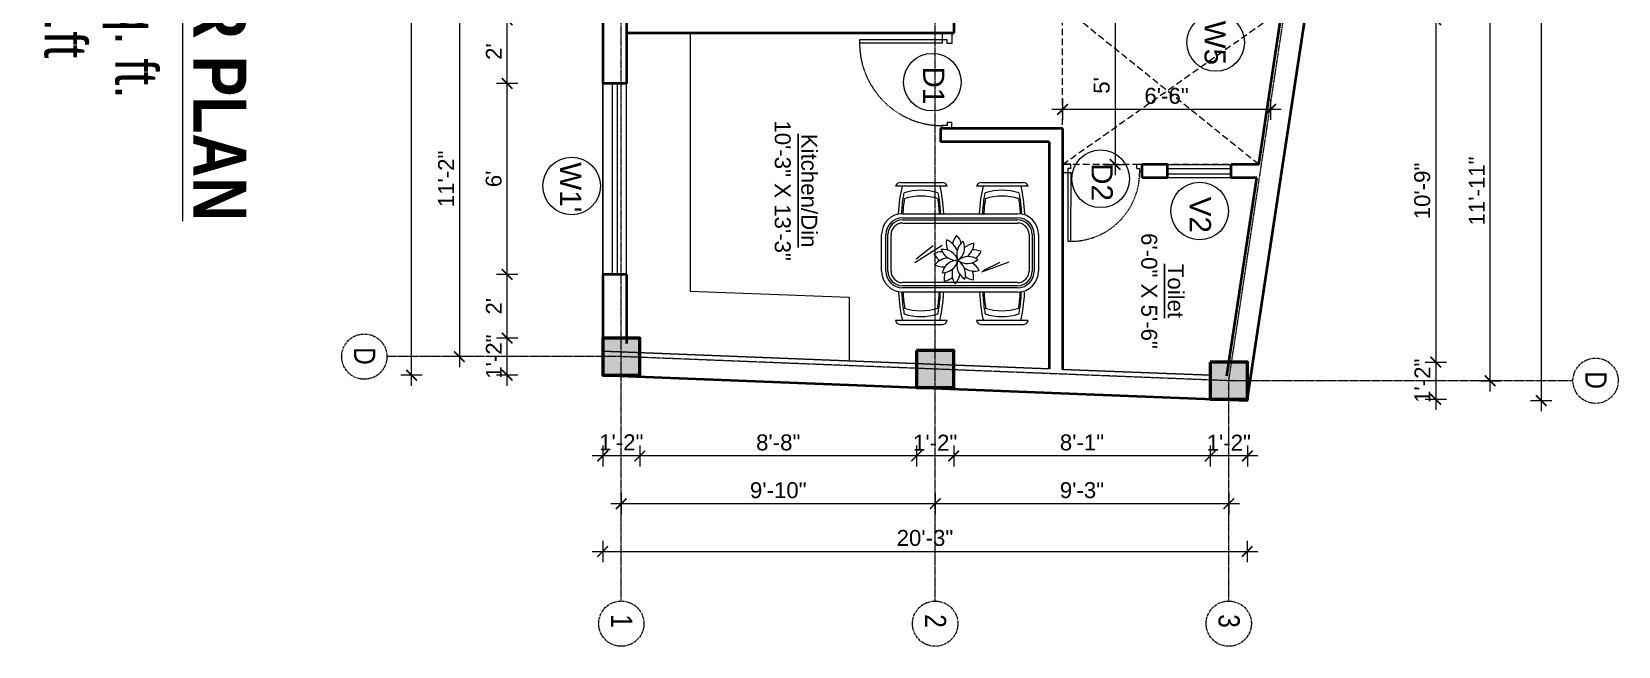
# Model space of a CAD drawing. Header units: inches. Extents: x 136316 to 155547, y -21384 to -17606.
# Drawn here: x 152918 to 153515, y -19973 to -19741 of the extents above; entities that cross this region are included whole.
import ezdxf

# ---------------------------------------------------------------- set-up
doc = ezdxf.new("R2010")
doc.units = ezdxf.units.IN
doc.header["$LTSCALE"] = 0.5
doc.header["$MEASUREMENT"] = 0
doc.header["$PDMODE"] = 66
doc.linetypes.add('CENTER', pattern=[2, 1.25, -0.25, 0.25, -0.25])
doc.linetypes.add('HIDDEN', pattern=[0.375, 0.25, -0.125])
for name, color, linetype, lineweight in [('Annotate-Lite.w', 177, 'Continuous', 9), ('Annotations-Bold.w', 177, 'Continuous', 13), ('C-COLUMN', 1, 'Continuous', 50), ('DIM 1-100', 4, 'Continuous', 13), ('Door-Window.w', 4, 'Continuous', 15), ('F-FURNITURE', 30, 'Continuous', 13), ('HACTH', 253, 'Continuous', 9), ('TEXT', 220, 'Continuous', 9), ('Text-100.w', 254, 'Continuous', 9), ('Toilet', 7, 'Continuous', 25), ('wall', 1, 'Continuous', 40), ('window', 4, 'Continuous', 13)]:
    doc.layers.add(name, color=color, linetype=linetype, lineweight=lineweight)
doc.styles.add('ARAIL', font='ARIALN.TTF')
doc.styles.add('arial', font='arial.ttf')
doc.styles.add('arial.', font='arial.ttf')
doc.styles.add('gaurav', font='arial.ttf')
doc.styles.get("Standard").update_dxf_attribs({"font": 'arial.ttf'})
doc.dimstyles.new('1 by 96', dxfattribs={"dimtxt": 6, "dimasz": 4, "dimexe": 4, "dimexo": 4, "dimgap": 2, "dimtad": 1, "dimdec": 0, "dimzin": 0, "dimdsep": 46, "dimlunit": 4, "dimtxsty": 'Standard', "dimblk": 'ARCHTICK', "dimcen": 0, "dimdle": 4, "dimadec": 0, "dimazin": 0, "dimtfac": 1, "dimtdec": 0, "dimtix": 1, "dimtofl": 0, "dimtmove": 1, "dimatfit": 3, "dimldrblk": 'ARCHTICK', "dimfxl": 4, "dimfxlon": 1, "dimtolj": 1, "dimtzin": 0, "dimlwd": -1, "dimlwe": -1, "dimarcsym": 0})

# ---------------------------------------------------------------- blocks, each defined once
blk = doc.blocks.new('3-0')
at = {"ltscale": 3}
for p, q in [((11063.05, 10097.68), (11065.97, 10099.9)), ((11063.05, 10097.68), (11064.53, 10095.73)), ((11065.99, 10096.84), (11064.53, 10095.73)), ((11065.25, 10097.81), (11066.71, 10098.92)), ((11065.99, 10096.84), (11065.25, 10097.81)), ((11065.97, 10099.9), (11066.71, 10098.92)), ((11085.5, 10074.13), (11110.32, 10092.96)), ((11086.24, 10073.15), (11111.05, 10091.97)), ((11111.05, 10091.97), (11110.32, 10092.96)), ((11084.04, 10073.02), (11082.57, 10071.91)), ((11084.04, 10073.02), (11084.78, 10072.04)), ((11084.78, 10072.04), (11086.24, 10073.15)), ((11086.24, 10073.15), (11085.5, 10074.13)), ((11087.72, 10071.2), (11086.24, 10073.15)), ((11082.57, 10071.91), (11084.79, 10068.98)), ((11084.79, 10068.98), (11087.72, 10071.2))]:
    blk.add_line(p, q, dxfattribs=at)
at = {"layer": 'Door-Window.w', "color": 9, "linetype": 'HIDDEN', "lineweight": 18}
blk.add_arc((11085.5, 10074.13), 31.16, 37.1906, 127.14649, dxfattribs=at)
blk = doc.blocks.new('_ArchTick')
at = {"color": 0, "linetype": 'ByBlock', "const_width": 0.15}
blk.add_lwpolyline([(-0.5, -0.5), (0.5, 0.5)], dxfattribs=at)
blk = doc.blocks.new('*D742')
at = {"layer": 'Defpoints', "color": 0, "transparency": 16777216}
for p in [(153397.08, -19736.89), (153375.47, -19865.95), (153446.43, -19865.95)]:
    blk.add_point(p, dxfattribs=at)
at = {"layer": 'DIM 1-100', "color": 0, "transparency": 16777216}
for p, q in [((153446.43, -19732.89), (153446.43, -19869.95)), ((153442.43, -19736.89), (153450.43, -19736.89)), ((153442.43, -19865.95), (153450.43, -19865.95))]:
    blk.add_line(p, q, dxfattribs=at)
at = {"layer": 'DIM 1-100', "color": 0, "transparency": 16777216, "xscale": 4, "yscale": 4, "zscale": 4}
for p, rotation in [((153446.43, -19736.89), 90), ((153446.43, -19865.95), 270)]:
    blk.add_blockref('_ArchTick', p, dxfattribs=dict(at, rotation=rotation))
at = {"layer": 'DIM 1-100', "color": 0, "transparency": 16777216, "insert": (153441.36, -19801.42), "char_height": 6, "attachment_point": 5, "rotation": 90}
blk.add_mtext('\\A1;10\'-9"', dxfattribs=at)
blk = doc.blocks.new('*D743')
at = {"layer": 'Defpoints', "color": 0, "transparency": 16777216}
for p in [(153375.47, -19865.95), (153375.47, -19879.95), (153446.43, -19879.95)]:
    blk.add_point(p, dxfattribs=at)
at = {"layer": 'DIM 1-100', "color": 0, "transparency": 16777216}
for p, q in [((153446.43, -19861.95), (153446.43, -19883.95)), ((153442.43, -19865.95), (153450.43, -19865.95)), ((153442.43, -19879.95), (153450.43, -19879.95))]:
    blk.add_line(p, q, dxfattribs=at)
at = {"layer": 'DIM 1-100', "color": 0, "transparency": 16777216, "xscale": 4, "yscale": 4, "zscale": 4}
for p, rotation in [((153446.43, -19865.95), 90), ((153446.43, -19879.95), 270)]:
    blk.add_blockref('_ArchTick', p, dxfattribs=dict(at, rotation=rotation))
at = {"layer": 'DIM 1-100', "color": 0, "transparency": 16777216, "insert": (153441.41, -19872.95), "char_height": 6, "attachment_point": 5, "rotation": 90}
blk.add_mtext('\\A1;1\'-2"', dxfattribs=at)
blk = doc.blocks.new('*D744')
at = {"layer": 'Defpoints', "color": 0, "transparency": 16777216}
for p in [(153390.08, -19729.89), (153466.89, -19729.89), (153368.47, -19872.95)]:
    blk.add_point(p, dxfattribs=at)
at = {"layer": 'DIM 1-100', "color": 0, "transparency": 16777216}
for p, q in [((153466.89, -19876.95), (153466.89, -19725.89)), ((153462.89, -19729.89), (153470.89, -19729.89)), ((153462.89, -19872.95), (153470.89, -19872.95))]:
    blk.add_line(p, q, dxfattribs=at)
at = {"layer": 'DIM 1-100', "color": 0, "transparency": 16777216, "xscale": 4, "yscale": 4, "zscale": 4}
for p, rotation in [((153466.89, -19729.89), 90), ((153466.89, -19872.95), 270)]:
    blk.add_blockref('_ArchTick', p, dxfattribs=dict(at, rotation=rotation))
at = {"layer": 'DIM 1-100', "color": 0, "transparency": 16777216, "insert": (153461.88, -19801.42), "char_height": 6, "attachment_point": 5, "rotation": 90}
blk.add_mtext('\\A1;11\'-11"', dxfattribs=at)
blk = doc.blocks.new('*D747')
at = {"layer": 'Defpoints', "color": 0, "transparency": 16777216}
for p in [(153433.94, -19478.74), (153375.4, -19880.42), (153486.14, -19880.42)]:
    blk.add_point(p, dxfattribs=at)
at = {"layer": 'DIM 1-100', "color": 0, "transparency": 16777216}
for p, q in [((153486.14, -19474.74), (153486.14, -19884.42)), ((153482.14, -19478.74), (153490.14, -19478.74)), ((153482.14, -19880.42), (153490.14, -19880.42))]:
    blk.add_line(p, q, dxfattribs=at)
at = {"layer": 'DIM 1-100', "color": 0, "transparency": 16777216, "xscale": 4, "yscale": 4, "zscale": 4}
for p, rotation in [((153486.14, -19478.74), 90), ((153486.14, -19880.42), 270)]:
    blk.add_blockref('_ArchTick', p, dxfattribs=dict(at, rotation=rotation))
at = {"layer": 'DIM 1-100', "color": 0, "transparency": 16777216, "insert": (153481.08, -19679.58), "char_height": 6, "attachment_point": 5, "rotation": 90}
blk.add_mtext('\\A1;33\'-6"', dxfattribs=at)
blk = doc.blocks.new('*D748')
at = {"layer": 'Defpoints', "color": 0, "transparency": 16777216}
for p in [(153361.47, -19879.95), (153375.47, -19879.95), (153361.47, -19901.29)]:
    blk.add_point(p, dxfattribs=at)
at = {"layer": 'DIM 1-100', "color": 0, "transparency": 16777216}
for p, q in [((153361.47, -19897.29), (153361.47, -19905.29)), ((153375.47, -19897.29), (153375.47, -19905.29)), ((153379.47, -19901.29), (153357.47, -19901.29))]:
    blk.add_line(p, q, dxfattribs=at)
at = {"layer": 'DIM 1-100', "color": 0, "transparency": 16777216, "xscale": 4, "yscale": 4, "zscale": 4, "rotation": 180}
blk.add_blockref('_ArchTick', (153361.47, -19901.29), dxfattribs=at)
at = {"layer": 'DIM 1-100', "color": 0, "transparency": 16777216, "xscale": 4, "yscale": 4, "zscale": 4}
blk.add_blockref('_ArchTick', (153375.47, -19901.29), dxfattribs=at)
at = {"layer": 'DIM 1-100', "color": 0, "transparency": 16777216, "insert": (153368.47, -19896.28), "char_height": 6, "attachment_point": 5}
blk.add_mtext('\\A1;1\'-2"', dxfattribs=at)
blk = doc.blocks.new('*D749')
at = {"layer": 'Defpoints', "color": 0, "transparency": 16777216}
for p in [(153264.87, -19875.51), (153361.47, -19879.95), (153264.87, -19901.29)]:
    blk.add_point(p, dxfattribs=at)
at = {"layer": 'DIM 1-100', "color": 0, "transparency": 16777216}
for p, q in [((153264.87, -19897.29), (153264.87, -19905.29)), ((153361.47, -19897.29), (153361.47, -19905.29)), ((153365.47, -19901.29), (153260.87, -19901.29))]:
    blk.add_line(p, q, dxfattribs=at)
at = {"layer": 'DIM 1-100', "color": 0, "transparency": 16777216, "xscale": 4, "yscale": 4, "zscale": 4, "rotation": 180}
blk.add_blockref('_ArchTick', (153264.87, -19901.29), dxfattribs=at)
at = {"layer": 'DIM 1-100', "color": 0, "transparency": 16777216, "xscale": 4, "yscale": 4, "zscale": 4}
blk.add_blockref('_ArchTick', (153361.47, -19901.29), dxfattribs=at)
at = {"layer": 'DIM 1-100', "color": 0, "transparency": 16777216, "insert": (153313.17, -19896.23), "char_height": 6, "attachment_point": 5}
blk.add_mtext('\\A1;8\'-1"', dxfattribs=at)
blk = doc.blocks.new('*D750')
at = {"layer": 'Defpoints', "color": 0, "transparency": 16777216}
for p in [(153250.87, -19875.51), (153264.87, -19875.51), (153250.87, -19901.29)]:
    blk.add_point(p, dxfattribs=at)
at = {"layer": 'DIM 1-100', "color": 0, "transparency": 16777216}
for p, q in [((153250.87, -19897.29), (153250.87, -19905.29)), ((153264.87, -19897.29), (153264.87, -19905.29)), ((153268.87, -19901.29), (153246.87, -19901.29))]:
    blk.add_line(p, q, dxfattribs=at)
at = {"layer": 'DIM 1-100', "color": 0, "transparency": 16777216, "xscale": 4, "yscale": 4, "zscale": 4, "rotation": 180}
blk.add_blockref('_ArchTick', (153250.87, -19901.29), dxfattribs=at)
at = {"layer": 'DIM 1-100', "color": 0, "transparency": 16777216, "xscale": 4, "yscale": 4, "zscale": 4}
blk.add_blockref('_ArchTick', (153264.87, -19901.29), dxfattribs=at)
at = {"layer": 'DIM 1-100', "color": 0, "transparency": 16777216, "insert": (153257.87, -19896.28), "char_height": 6, "attachment_point": 5}
blk.add_mtext('\\A1;1\'-2"', dxfattribs=at)
blk = doc.blocks.new('*D751')
at = {"layer": 'Defpoints', "color": 0, "transparency": 16777216}
for p in [(153146.64, -19870.85), (153250.87, -19875.51), (153146.64, -19901.29)]:
    blk.add_point(p, dxfattribs=at)
at = {"layer": 'DIM 1-100', "color": 0, "transparency": 16777216}
for p, q in [((153146.64, -19897.29), (153146.64, -19905.29)), ((153250.87, -19897.29), (153250.87, -19905.29)), ((153254.87, -19901.29), (153142.64, -19901.29))]:
    blk.add_line(p, q, dxfattribs=at)
at = {"layer": 'DIM 1-100', "color": 0, "transparency": 16777216, "xscale": 4, "yscale": 4, "zscale": 4, "rotation": 180}
blk.add_blockref('_ArchTick', (153146.64, -19901.29), dxfattribs=at)
at = {"layer": 'DIM 1-100', "color": 0, "transparency": 16777216, "xscale": 4, "yscale": 4, "zscale": 4}
blk.add_blockref('_ArchTick', (153250.87, -19901.29), dxfattribs=at)
at = {"layer": 'DIM 1-100', "color": 0, "transparency": 16777216, "insert": (153198.76, -19896.23), "char_height": 6, "attachment_point": 5}
blk.add_mtext('\\A1;8\'-8"', dxfattribs=at)
blk = doc.blocks.new('*D752')
at = {"layer": 'Defpoints', "color": 0, "transparency": 16777216}
for p in [(153132.64, -19870.85), (153146.64, -19870.85), (153132.64, -19901.29)]:
    blk.add_point(p, dxfattribs=at)
at = {"layer": 'DIM 1-100', "color": 0, "transparency": 16777216}
for p, q in [((153132.64, -19897.29), (153132.64, -19905.29)), ((153146.64, -19897.29), (153146.64, -19905.29)), ((153150.64, -19901.29), (153128.64, -19901.29))]:
    blk.add_line(p, q, dxfattribs=at)
at = {"layer": 'DIM 1-100', "color": 0, "transparency": 16777216, "xscale": 4, "yscale": 4, "zscale": 4, "rotation": 180}
blk.add_blockref('_ArchTick', (153132.64, -19901.29), dxfattribs=at)
at = {"layer": 'DIM 1-100', "color": 0, "transparency": 16777216, "xscale": 4, "yscale": 4, "zscale": 4}
blk.add_blockref('_ArchTick', (153146.64, -19901.29), dxfattribs=at)
at = {"layer": 'DIM 1-100', "color": 0, "transparency": 16777216, "insert": (153139.64, -19896.15), "char_height": 6, "attachment_point": 5}
blk.add_mtext('\\A1;1\'-2"', dxfattribs=at)
blk = doc.blocks.new('*D753')
at = {"layer": 'Defpoints', "color": 0, "transparency": 16777216}
for p in [(153096.64, -19856.85), (153132.64, -19856.85), (153132.64, -19870.85)]:
    blk.add_point(p, dxfattribs=at)
at = {"layer": 'DIM 1-100', "color": 0, "transparency": 16777216}
for p, q in [((153096.64, -19874.85), (153096.64, -19852.85)), ((153100.64, -19856.85), (153092.64, -19856.85)), ((153100.64, -19870.85), (153092.64, -19870.85))]:
    blk.add_line(p, q, dxfattribs=at)
at = {"layer": 'DIM 1-100', "color": 0, "transparency": 16777216, "xscale": 4, "yscale": 4, "zscale": 4}
for p, rotation in [((153096.64, -19856.85), 90), ((153096.64, -19870.85), 270)]:
    blk.add_blockref('_ArchTick', p, dxfattribs=dict(at, rotation=rotation))
at = {"layer": 'DIM 1-100', "color": 0, "transparency": 16777216, "insert": (153091.63, -19863.85), "char_height": 6, "attachment_point": 5, "rotation": 90}
blk.add_mtext('\\A1;1\'-2"', dxfattribs=at)
blk = doc.blocks.new('*D754')
at = {"layer": 'Defpoints', "color": 0, "transparency": 16777216}
for p in [(153096.64, -19832.87), (153132.64, -19832.87), (153132.64, -19856.85)]:
    blk.add_point(p, dxfattribs=at)
at = {"layer": 'DIM 1-100', "color": 0, "transparency": 16777216}
for p, q in [((153096.64, -19860.85), (153096.64, -19828.87)), ((153100.64, -19832.87), (153092.64, -19832.87)), ((153100.64, -19856.85), (153092.64, -19856.85))]:
    blk.add_line(p, q, dxfattribs=at)
at = {"layer": 'DIM 1-100', "color": 0, "transparency": 16777216, "xscale": 4, "yscale": 4, "zscale": 4}
for p, rotation in [((153096.64, -19832.87), 90), ((153096.64, -19856.85), 270)]:
    blk.add_blockref('_ArchTick', p, dxfattribs=dict(at, rotation=rotation))
at = {"layer": 'DIM 1-100', "color": 0, "transparency": 16777216, "insert": (153091.63, -19844.86), "char_height": 6, "attachment_point": 5, "rotation": 90}
blk.add_mtext("\\A1;2'", dxfattribs=at)
blk = doc.blocks.new('*D755')
at = {"layer": 'Defpoints', "color": 0, "transparency": 16777216}
for p in [(153096.64, -19760.87), (153132.64, -19760.87), (153132.64, -19832.87)]:
    blk.add_point(p, dxfattribs=at)
at = {"layer": 'DIM 1-100', "color": 0, "transparency": 16777216}
for p, q in [((153096.64, -19836.87), (153096.64, -19756.87)), ((153100.64, -19760.87), (153092.64, -19760.87)), ((153100.64, -19832.87), (153092.64, -19832.87))]:
    blk.add_line(p, q, dxfattribs=at)
at = {"layer": 'DIM 1-100', "color": 0, "transparency": 16777216, "xscale": 4, "yscale": 4, "zscale": 4}
for p, rotation in [((153096.64, -19760.87), 90), ((153096.64, -19832.87), 270)]:
    blk.add_blockref('_ArchTick', p, dxfattribs=dict(at, rotation=rotation))
at = {"layer": 'DIM 1-100', "color": 0, "transparency": 16777216, "insert": (153091.58, -19796.87), "char_height": 6, "attachment_point": 5, "rotation": 90}
blk.add_mtext("\\A1;6'", dxfattribs=at)
blk = doc.blocks.new('*D712')
at = {"layer": 'Defpoints', "color": 0, "transparency": 16777216}
for p in [(153096.64, -19736.89), (153132.64, -19736.89), (153132.64, -19760.87)]:
    blk.add_point(p, dxfattribs=at)
at = {"layer": 'DIM 1-100', "color": 0, "transparency": 16777216}
for p, q in [((153096.64, -19764.87), (153096.64, -19732.89)), ((153100.64, -19736.89), (153092.64, -19736.89)), ((153100.64, -19760.87), (153092.64, -19760.87))]:
    blk.add_line(p, q, dxfattribs=at)
at = {"layer": 'DIM 1-100', "color": 0, "transparency": 16777216, "xscale": 4, "yscale": 4, "zscale": 4}
for p, rotation in [((153096.64, -19736.89), 90), ((153096.64, -19760.87), 270)]:
    blk.add_blockref('_ArchTick', p, dxfattribs=dict(at, rotation=rotation))
at = {"layer": 'DIM 1-100', "color": 0, "transparency": 16777216, "insert": (153091.63, -19748.88), "char_height": 6, "attachment_point": 5, "rotation": 90}
blk.add_mtext("\\A1;2'", dxfattribs=at)
blk = doc.blocks.new('*D639')
at = {"layer": 'Defpoints', "color": 0, "transparency": 16777216}
for p in [(153132.64, -19729.89), (153078.64, -19863.85), (153132.64, -19863.85)]:
    blk.add_point(p, dxfattribs=at)
at = {"layer": 'DIM 1-100', "color": 0, "transparency": 16777216}
for p, q in [((153078.64, -19725.89), (153078.64, -19867.85)), ((153082.64, -19729.89), (153074.64, -19729.89)), ((153082.64, -19863.85), (153074.64, -19863.85))]:
    blk.add_line(p, q, dxfattribs=at)
at = {"layer": 'DIM 1-100', "color": 0, "transparency": 16777216, "xscale": 4, "yscale": 4, "zscale": 4}
for p, rotation in [((153078.64, -19729.89), 90), ((153078.64, -19863.85), 270)]:
    blk.add_blockref('_ArchTick', p, dxfattribs=dict(at, rotation=rotation))
at = {"layer": 'DIM 1-100', "color": 0, "transparency": 16777216, "insert": (153073.63, -19796.87), "char_height": 6, "attachment_point": 5, "rotation": 90}
blk.add_mtext('\\A1;11\'-2"', dxfattribs=at)
blk = doc.blocks.new('*D640')
at = {"layer": 'Defpoints', "color": 0, "transparency": 16777216}
for p in [(153060.64, -19478.74), (153132.64, -19478.74), (153132.64, -19870.85)]:
    blk.add_point(p, dxfattribs=at)
at = {"layer": 'DIM 1-100', "color": 0, "transparency": 16777216}
for p, q in [((153060.64, -19874.85), (153060.64, -19474.74)), ((153064.64, -19478.74), (153056.64, -19478.74)), ((153064.64, -19870.85), (153056.64, -19870.85))]:
    blk.add_line(p, q, dxfattribs=at)
at = {"layer": 'DIM 1-100', "color": 0, "transparency": 16777216, "xscale": 4, "yscale": 4, "zscale": 4}
for p, rotation in [((153060.64, -19478.74), 90), ((153060.64, -19870.85), 270)]:
    blk.add_blockref('_ArchTick', p, dxfattribs=dict(at, rotation=rotation))
at = {"layer": 'DIM 1-100', "color": 0, "transparency": 16777216, "insert": (153055.57, -19674.79), "char_height": 6, "attachment_point": 5, "rotation": 90}
blk.add_mtext('\\A1;32\'-8"', dxfattribs=at)
blk = doc.blocks.new('*D722')
at = {"layer": 'Defpoints', "color": 0, "transparency": 16777216}
for p in [(153257.87, -19875.79), (153368.47, -19879.95), (153257.87, -19919.29)]:
    blk.add_point(p, dxfattribs=at)
at = {"layer": 'DIM 1-100', "color": 0, "transparency": 16777216}
for p, q in [((153257.87, -19915.29), (153257.87, -19923.29)), ((153368.47, -19915.29), (153368.47, -19923.29)), ((153372.47, -19919.29), (153253.87, -19919.29))]:
    blk.add_line(p, q, dxfattribs=at)
at = {"layer": 'DIM 1-100', "color": 0, "transparency": 16777216, "xscale": 4, "yscale": 4, "zscale": 4, "rotation": 180}
blk.add_blockref('_ArchTick', (153257.87, -19919.29), dxfattribs=at)
at = {"layer": 'DIM 1-100', "color": 0, "transparency": 16777216, "xscale": 4, "yscale": 4, "zscale": 4}
blk.add_blockref('_ArchTick', (153368.47, -19919.29), dxfattribs=at)
at = {"layer": 'DIM 1-100', "color": 0, "transparency": 16777216, "insert": (153313.17, -19914.22), "char_height": 6, "attachment_point": 5}
blk.add_mtext('\\A1;9\'-3"', dxfattribs=at)
blk = doc.blocks.new('*D641')
at = {"layer": 'Defpoints', "color": 0, "transparency": 16777216}
for p in [(153139.64, -19871.12), (153257.87, -19875.79), (153139.64, -19919.29)]:
    blk.add_point(p, dxfattribs=at)
at = {"layer": 'DIM 1-100', "color": 0, "transparency": 16777216}
for p, q in [((153139.64, -19915.29), (153139.64, -19923.29)), ((153257.87, -19915.29), (153257.87, -19923.29)), ((153261.87, -19919.29), (153135.64, -19919.29))]:
    blk.add_line(p, q, dxfattribs=at)
at = {"layer": 'DIM 1-100', "color": 0, "transparency": 16777216, "xscale": 4, "yscale": 4, "zscale": 4, "rotation": 180}
blk.add_blockref('_ArchTick', (153139.64, -19919.29), dxfattribs=at)
at = {"layer": 'DIM 1-100', "color": 0, "transparency": 16777216, "xscale": 4, "yscale": 4, "zscale": 4}
blk.add_blockref('_ArchTick', (153257.87, -19919.29), dxfattribs=at)
at = {"layer": 'DIM 1-100', "color": 0, "transparency": 16777216, "insert": (153198.76, -19914.23), "char_height": 6, "attachment_point": 5}
blk.add_mtext('\\A1;9\'-10"', dxfattribs=at)
blk = doc.blocks.new('*D723')
at = {"layer": 'Defpoints', "color": 0, "transparency": 16777216}
for p in [(153132.64, -19870.85), (153375.4, -19880.42), (153375.4, -19937.29)]:
    blk.add_point(p, dxfattribs=at)
at = {"layer": 'DIM 1-100', "color": 0, "transparency": 16777216}
for p, q in [((153132.64, -19933.29), (153132.64, -19941.29)), ((153375.4, -19933.29), (153375.4, -19941.29)), ((153128.64, -19937.29), (153379.4, -19937.29))]:
    blk.add_line(p, q, dxfattribs=at)
at = {"layer": 'DIM 1-100', "color": 0, "transparency": 16777216, "xscale": 4, "yscale": 4, "zscale": 4, "rotation": 180}
blk.add_blockref('_ArchTick', (153132.64, -19937.29), dxfattribs=at)
at = {"layer": 'DIM 1-100', "color": 0, "transparency": 16777216, "xscale": 4, "yscale": 4, "zscale": 4}
blk.add_blockref('_ArchTick', (153375.4, -19937.29), dxfattribs=at)
at = {"layer": 'DIM 1-100', "color": 0, "transparency": 16777216, "insert": (153254.02, -19932.22), "char_height": 6, "attachment_point": 5}
blk.add_mtext('\\A1;20\'-3"', dxfattribs=at)
blk = doc.blocks.new('*D644')
at = {"layer": 'Defpoints', "color": 0, "transparency": 16777216}
for p in [(153305.87, -19731.89), (153305.87, -19791.43), (153325.65, -19791.43)]:
    blk.add_point(p, dxfattribs=at)
at = {"layer": 'DIM 1-100', "color": 0, "transparency": 16777216}
for p, q in [((153325.65, -19727.89), (153325.65, -19795.43)), ((153321.65, -19731.89), (153329.65, -19731.89)), ((153321.65, -19791.43), (153329.65, -19791.43))]:
    blk.add_line(p, q, dxfattribs=at)
at = {"layer": 'DIM 1-100', "color": 0, "transparency": 16777216, "xscale": 4, "yscale": 4, "zscale": 4}
for p, rotation in [((153325.65, -19731.89), 90), ((153325.65, -19791.43), 270)]:
    blk.add_blockref('_ArchTick', p, dxfattribs=dict(at, rotation=rotation))
at = {"layer": 'DIM 1-100', "color": 0, "transparency": 16777216, "insert": (153320.6, -19761.66), "char_height": 6, "attachment_point": 5, "rotation": 90}
blk.add_mtext("\\A1;5'", dxfattribs=at)
blk = doc.blocks.new('*D645')
at = {"layer": 'Defpoints', "color": 0, "transparency": 16777216}
for p in [(153305.87, -19761.66), (153384.21, -19761.85), (153305.87, -19770.66)]:
    blk.add_point(p, dxfattribs=at)
at = {"layer": 'DIM 1-100', "color": 0, "transparency": 16777216}
for p, q in [((153305.87, -19766.66), (153305.87, -19774.66)), ((153384.21, -19766.66), (153384.21, -19774.66)), ((153388.21, -19770.66), (153301.87, -19770.66))]:
    blk.add_line(p, q, dxfattribs=at)
at = {"layer": 'DIM 1-100', "color": 0, "transparency": 16777216, "xscale": 4, "yscale": 4, "zscale": 4, "rotation": 180}
blk.add_blockref('_ArchTick', (153305.87, -19770.66), dxfattribs=at)
at = {"layer": 'DIM 1-100', "color": 0, "transparency": 16777216, "xscale": 4, "yscale": 4, "zscale": 4}
blk.add_blockref('_ArchTick', (153384.21, -19770.66), dxfattribs=at)
at = {"layer": 'DIM 1-100', "color": 0, "transparency": 16777216, "insert": (153345.04, -19765.6), "char_height": 6, "attachment_point": 5}
blk.add_mtext('\\A1;6\'-6"', dxfattribs=at)

msp = doc.modelspace()

# ---------------------------------------------------------------- hatches: boundary and pattern name
at = {"layer": 'C-COLUMN'}
h = msp.add_hatch(color=256, dxfattribs=at)
h.dxf.hatch_style = 1
h.paths.add_polyline_path([(153146.64, -19870.85), (153146.64, -19856.85), (153132.64, -19856.85), (153132.64, -19870.85)])
h = msp.add_hatch(color=256, dxfattribs=at)
h.dxf.hatch_style = 1
h.paths.add_polyline_path([(153264.87, -19875.51), (153264.87, -19861.51), (153250.87, -19861.51), (153250.87, -19875.51)])
h = msp.add_hatch(color=256, dxfattribs=at)
h.dxf.hatch_style = 1
h.paths.add_polyline_path([(153375.47, -19879.95), (153375.47, -19865.95), (153361.47, -19865.95), (153361.47, -19879.95)])

# ---------------------------------------------------------------- linework, layer by layer
at = {"layer": 'Annotate-Lite.w', "ltscale": 0.005}
for centre in [(153363.56, -19745.44), (153256.79, -19760.41), (153320.2, -19796.83), (153120.91, -19799.52), (153357.49, -19808.97)]:
    msp.add_circle(centre, 10.86, dxfattribs=at)
at = {"layer": 'Annotations-Bold.w', "linetype": 'CENTER', "ltscale": 0.3}
for p, q in [((153139.64, -19955.96), (153139.64, -19395.74)), ((153257.87, -19955.96), (153257.87, -19395.74))]:
    msp.add_line(p, q, dxfattribs=at)
for points in [[(153368.47, -19955.96), (153368.47, -19872.95), (153390.08, -19729.89), (153407.82, -19612.39), (153426.94, -19485.74), (153426.94, -19395.74)], [(153498.12, -19872.95), (153368.47, -19872.95), (153139.64, -19863.85), (153051.37, -19863.85)]]:
    msp.add_lwpolyline(points, dxfattribs=at)
at = {"layer": 'Annotations-Bold.w', "linetype": 'CENTER', "ltscale": 1.5}
for centre in [(153042.84, -19863.85), (153506.65, -19872.95), (153139.64, -19964.5), (153257.87, -19964.5), (153368.47, -19964.5)]:
    msp.add_circle(centre, 8.53, dxfattribs=at)
at = {"layer": 'C-COLUMN'}
for points in [[(153132.64, -19856.85), (153132.64, -19870.85), (153146.64, -19870.85), (153146.64, -19856.85)], [(153250.87, -19861.51), (153250.87, -19875.51), (153264.87, -19875.51), (153264.87, -19861.51)], [(153361.47, -19865.95), (153361.47, -19879.95), (153375.47, -19879.95), (153375.47, -19865.95)]]:
    msp.add_lwpolyline(points, close=True, dxfattribs=at)
at = {"layer": 'Defpoints'}
msp.add_lwpolyline([(153375.4, -19880.42), (153132.64, -19870.85), (153132.64, -19478.74), (153436.04, -19478.85), (153375.4, -19880.42)], dxfattribs=at)
at = {"layer": 'F-FURNITURE'}
for p, q in [((153244.77, -19798.2), (153260.52, -19798.2)), ((153275.28, -19798.2), (153291.03, -19798.2)), ((153262.41, -19799.62), (153242.88, -19799.62)), ((153292.92, -19799.62), (153273.39, -19799.62)), ((153245.58, -19809.98), (153288.91, -19809.98)), ((153245.58, -19811.56), (153288.91, -19811.56)), ((153245.58, -19812.34), (153288.91, -19812.34)), ((153245.58, -19813.52), (153288.91, -19813.52)), ((153269.21, -19816.35), (153269.15, -19816.35)), ((153237.7, -19831.63), (153237.7, -19817.85)), ((153239.28, -19831.63), (153239.28, -19817.85)), ((153240.07, -19831.63), (153240.07, -19817.85)), ((153241.25, -19831.63), (153241.25, -19817.85)), ((153250.2, -19828.38), (153260.47, -19821.79)), ((153250.68, -19826.97), (153257.09, -19821.91)), ((153293.24, -19817.85), (153293.24, -19831.63)), ((153294.42, -19817.85), (153294.42, -19831.63)), ((153295.21, -19817.85), (153295.21, -19831.63)), ((153296.78, -19817.85), (153296.78, -19831.63)), ((153275.48, -19831.91), (153285.75, -19828.18)), ((153275.96, -19831.4), (153282.37, -19828.3)), ((153269.21, -19833.5), (153269.15, -19833.5)), ((153288.91, -19835.97), (153245.58, -19835.97)), ((153288.91, -19837.15), (153245.58, -19837.15)), ((153288.91, -19837.93), (153245.58, -19837.93)), ((153288.91, -19839.51), (153245.58, -19839.51)), ((153262.41, -19850.3), (153242.88, -19850.3)), ((153244.77, -19851.72), (153260.52, -19851.72)), ((153292.92, -19850.3), (153273.39, -19850.3)), ((153275.28, -19851.72), (153291.03, -19851.72))]:
    msp.add_line(p, q, dxfattribs=at)
msp.add_lwpolyline([(153165.64, -19741.89), (153165.64, -19839.12), (153225.53, -19841.49), (153225.53, -19865.5)], dxfattribs=at)
for centre, radius, start, end in [((153244.77, -19800.17), 1.97, 90, 163.80859), ((153260.52, -19800.17), 1.97, 16.19141, 90), ((153275.28, -19800.17), 1.97, 90, 163.80859), ((153291.03, -19800.17), 1.97, 16.19141, 90), ((153252.55, -19822.55), 21.38, 72.70335, 107.29665), ((153252.55, -19824.75), 21.38, 72.70335, 107.29665), ((153283.06, -19822.55), 21.38, 72.70335, 107.29665), ((153283.06, -19824.75), 21.38, 72.70335, 107.29665), ((153245.58, -19817.85), 7.87, 90, 180), ((153245.58, -19817.85), 6.3, 90, 180), ((153288.91, -19817.85), 7.87, 0, 90), ((153288.91, -19817.85), 6.3, 0, 90), ((153245.58, -19817.85), 5.51, 90, 180), ((153245.58, -19817.85), 4.33, 90, 180), ((153288.91, -19817.85), 5.51, 0, 90), ((153288.91, -19817.85), 4.33, 0, 90), ((153245.58, -19831.63), 7.87, 180, 270), ((153245.58, -19831.63), 6.3, 180, 270), ((153245.58, -19831.63), 5.51, 180, 270), ((153245.58, -19831.63), 4.33, 180, 270), ((153288.91, -19831.63), 7.87, 270, 0), ((153288.91, -19831.63), 6.3, 270, 0), ((153288.91, -19831.63), 5.51, 270, 0), ((153288.91, -19831.63), 4.33, 270, 0), ((153252.55, -19825.17), 21.38, 252.70335, 287.29665), ((153283.06, -19825.17), 21.38, 252.70335, 287.29665), ((153244.77, -19849.75), 1.97, 196.19141, 270), ((153252.55, -19827.37), 21.38, 252.70335, 287.29665), ((153260.52, -19849.75), 1.97, 270, 343.80859), ((153275.28, -19849.75), 1.97, 196.19141, 270), ((153283.06, -19827.37), 21.38, 252.70335, 287.29665), ((153291.03, -19849.75), 1.97, 270, 343.80859)]:
    msp.add_arc(centre, radius, start, end, dxfattribs=at)
at = {"layer": 'F-FURNITURE', "linetype": 'ByBlock'}
for centre, radius, start, end in [((153260.87, -19829.2), 5.78, 16.04468, 97.24727), ((153266.05, -19821.34), 6.27, 199.77608, 273.51587), ((153269.45, -19820.86), 7.38, 172.1301, 202.49315), ((153259.77, -19826.23), 6.81, 20.1324, 69.60129), ((153273.09, -19823.98), 9.18, 141.21051, 162.35141), ((153262.13, -19822.49), 5.72, 14.50863, 48.24757), ((153272.27, -19825.3), 6.27, 127.77608, 201.51587), ((153263.19, -19822.8), 5.78, 304.04468, 25.24727), ((153273.77, -19828.39), 7.38, 100.1301, 130.49315), ((153265.67, -19820.83), 6.81, 308.1324, 357.60129), ((153260.25, -19830.11), 5.72, 86.50863, 120.24757), ((153265.04, -19820.15), 9.18, 213.21051, 234.35141), ((153263.07, -19833.52), 6.81, 92.1324, 141.6013), ((153260.96, -19822.65), 7.38, 244.1301, 274.49315), ((153266.24, -19833.38), 5.78, 88.04468, 169.24727), ((153260.36, -19826.03), 6.27, 271.77608, 345.51587), ((153271.87, -19829.57), 5.78, 160.04468, 241.24727), ((153270.42, -19832.44), 6.27, 55.77608, 129.51587), ((153269.99, -19823.04), 5.78, 232.04468, 313.24727), ((153263.06, -19832.89), 6.27, 343.77608, 57.51587), ((153267.95, -19834.82), 7.38, 28.1301, 58.49315), ((153271.93, -19832.81), 9.18, 69.21051, 90.35141), ((153269.96, -19821.93), 5.72, 302.50863, 336.24757), ((153266.91, -19834.26), 5.72, 158.50863, 192.24757), ((153258.92, -19826.62), 9.18, 285.21051, 306.35141), ((153271.02, -19832.62), 6.81, 164.1324, 213.6013), ((153260.03, -19831.27), 7.38, 316.1301, 346.49315), ((153272.63, -19824.79), 6.81, 236.1324, 285.60129), ((153272.92, -19829.2), 5.72, 230.50863, 264.24757), ((153263.18, -19834.44), 9.18, 357.21052, 18.35141)]:
    msp.add_arc(centre, radius, start, end, dxfattribs=at)
at = {"layer": 'F-FURNITURE', "extrusion": (0, 0, -1)}
for centre, start_param, end_param in [((153252.55, -19813.93), 1.730141, 2.183659), ((153252.55, -19813.93), 4.099527, 4.553045), ((153283.06, -19813.93), 1.730141, 2.183659), ((153283.06, -19813.93), 4.099527, 4.553045)]:
    msp.add_ellipse(centre, major_axis=(0, -24.87), ratio=0.345133, start_param=start_param, end_param=end_param, dxfattribs=at)
at = {"layer": 'F-FURNITURE'}
for centre, start_param, end_param in [((153252.55, -19835.99), 7.99879, 8.466844), ((153252.55, -19835.99), 4.099527, 4.56758), ((153283.06, -19835.99), 7.99879, 8.466844), ((153283.06, -19835.99), 4.099527, 4.56758)]:
    msp.add_ellipse(centre, major_axis=(0, 24.87), ratio=0.345133, start_param=start_param, end_param=end_param, dxfattribs=at)
for points, knots in [([(153245.25, -19809.98), (153245.3, -19809.12), (153245.37, -19808.27), (153245.55, -19806.31), (153245.69, -19805.2), (153245.95, -19803.45), (153246.07, -19802.79), (153246.19, -19802.14)], [8.0160361, 8.0160361, 8.0160361, 8.0160361, 8.1227425, 8.1227425, 8.2664644, 8.2664644, 8.3579144, 8.3579144, 8.3579144, 8.3579144]), ([(153245.8, -19809.98), (153245.85, -19809.12), (153245.92, -19808.27), (153246.1, -19806.36), (153246.23, -19805.3), (153246.38, -19804.28)], [8.0160361, 8.0160361, 8.0160361, 8.0160361, 8.1227425, 8.1227425, 8.2598231, 8.2598231, 8.2598231, 8.2598231]), ([(153258.83, -19804.32), (153258.97, -19805.25), (153259.08, -19806.21), (153259.27, -19808.11), (153259.34, -19809.04), (153259.4, -19809.98)], [4.3081151, 4.3081151, 4.3081151, 4.3081151, 4.433179, 4.433179, 4.5503345, 4.5503345, 4.5503345, 4.5503345]), ([(153258.9, -19802.14), (153259.02, -19802.76), (153259.13, -19803.4), (153259.38, -19805.07), (153259.52, -19806.12), (153259.71, -19808.11), (153259.78, -19809.04), (153259.84, -19809.98)], [4.2084563, 4.2084563, 4.2084563, 4.2084563, 4.2962292, 4.2962292, 4.433179, 4.433179, 4.5503345, 4.5503345, 4.5503345, 4.5503345]), ([(153275.77, -19809.98), (153275.82, -19809.12), (153275.88, -19808.27), (153276.07, -19806.31), (153276.2, -19805.2), (153276.47, -19803.45), (153276.58, -19802.79), (153276.7, -19802.14)], [8.0160361, 8.0160361, 8.0160361, 8.0160361, 8.1227425, 8.1227425, 8.2664644, 8.2664644, 8.3579144, 8.3579144, 8.3579144, 8.3579144]), ([(153276.32, -19809.98), (153276.37, -19809.12), (153276.43, -19808.27), (153276.61, -19806.36), (153276.74, -19805.3), (153276.89, -19804.28)], [8.0160361, 8.0160361, 8.0160361, 8.0160361, 8.1227425, 8.1227425, 8.2598231, 8.2598231, 8.2598231, 8.2598231]), ([(153289.34, -19804.32), (153289.48, -19805.25), (153289.6, -19806.21), (153289.79, -19808.11), (153289.86, -19809.04), (153289.91, -19809.98)], [4.3081151, 4.3081151, 4.3081151, 4.3081151, 4.433179, 4.433179, 4.5503345, 4.5503345, 4.5503345, 4.5503345]), ([(153289.42, -19802.14), (153289.53, -19802.76), (153289.64, -19803.4), (153289.9, -19805.07), (153290.03, -19806.12), (153290.23, -19808.11), (153290.3, -19809.04), (153290.35, -19809.98)], [4.2084563, 4.2084563, 4.2084563, 4.2084563, 4.2962292, 4.2962292, 4.433179, 4.433179, 4.5503345, 4.5503345, 4.5503345, 4.5503345]), ([(153245.23, -19839.58), (153245.28, -19840.56), (153245.35, -19841.53), (153245.55, -19843.61), (153245.69, -19844.72), (153245.95, -19846.46), (153246.07, -19847.13), (153246.19, -19847.78)], [8.0012444, 8.0012444, 8.0012444, 8.0012444, 8.1227425, 8.1227425, 8.2664644, 8.2664644, 8.3579144, 8.3579144, 8.3579144, 8.3579144]), ([(153245.78, -19839.58), (153245.83, -19840.56), (153245.91, -19841.53), (153246.1, -19843.56), (153246.23, -19844.61), (153246.38, -19845.64)], [8.0012444, 8.0012444, 8.0012444, 8.0012444, 8.1227425, 8.1227425, 8.2598231, 8.2598231, 8.2598231, 8.2598231]), ([(153258.83, -19845.6), (153258.97, -19844.67), (153259.08, -19843.71), (153259.28, -19841.7), (153259.36, -19840.64), (153259.42, -19839.58)], [4.3081151, 4.3081151, 4.3081151, 4.3081151, 4.433179, 4.433179, 4.5651263, 4.5651263, 4.5651263, 4.5651263]), ([(153258.9, -19847.78), (153259.02, -19847.16), (153259.13, -19846.52), (153259.38, -19844.85), (153259.52, -19843.8), (153259.72, -19841.7), (153259.8, -19840.64), (153259.86, -19839.58)], [4.2084563, 4.2084563, 4.2084563, 4.2084563, 4.2962292, 4.2962292, 4.433179, 4.433179, 4.5651263, 4.5651263, 4.5651263, 4.5651263]), ([(153275.75, -19839.58), (153275.8, -19840.56), (153275.87, -19841.53), (153276.07, -19843.61), (153276.2, -19844.72), (153276.47, -19846.46), (153276.58, -19847.13), (153276.7, -19847.78)], [8.0012444, 8.0012444, 8.0012444, 8.0012444, 8.1227425, 8.1227425, 8.2664644, 8.2664644, 8.3579144, 8.3579144, 8.3579144, 8.3579144]), ([(153276.3, -19839.58), (153276.35, -19840.56), (153276.42, -19841.53), (153276.61, -19843.56), (153276.74, -19844.61), (153276.89, -19845.64)], [8.0012444, 8.0012444, 8.0012444, 8.0012444, 8.1227425, 8.1227425, 8.2598231, 8.2598231, 8.2598231, 8.2598231]), ([(153289.34, -19845.6), (153289.48, -19844.67), (153289.6, -19843.71), (153289.8, -19841.7), (153289.88, -19840.64), (153289.93, -19839.58)], [4.3081151, 4.3081151, 4.3081151, 4.3081151, 4.433179, 4.433179, 4.5651263, 4.5651263, 4.5651263, 4.5651263]), ([(153289.42, -19847.78), (153289.53, -19847.16), (153289.64, -19846.52), (153289.9, -19844.85), (153290.03, -19843.8), (153290.24, -19841.7), (153290.32, -19840.64), (153290.37, -19839.58)], [4.2084563, 4.2084563, 4.2084563, 4.2084563, 4.2962292, 4.2962292, 4.433179, 4.433179, 4.5651263, 4.5651263, 4.5651263, 4.5651263])]:
    msp.add_open_spline(points, degree=3, knots=knots, dxfattribs=at)
at = {"layer": 'HACTH', "linetype": 'HIDDEN', "ltscale": 20}
for p, q in [((153379.74, -19791.43), (153305.87, -19731.89)), ((153305.87, -19791.43), (153383.08, -19736.89))]:
    msp.add_line(p, q, dxfattribs=at)
msp.add_lwpolyline([(153305.87, -19791.43), (153305.87, -19731.89), (153383.08, -19731.89), (153383.08, -19736.89), (153387.97, -19736.89), (153379.74, -19791.43), (153305.87, -19791.43)], dxfattribs=at)
at = {"layer": 'Toilet'}
for p, q in [((153132.64, -19861.84), (153300.87, -19868.48)), ((153132.64, -19870.85), (153375.4, -19880.42)), ((153132.64, -19870.85), (153375.4, -19880.42)), ((153305.87, -19868.67), (153361.47, -19870.87))]:
    msp.add_line(p, q, dxfattribs=at)
at = {"layer": 'wall'}
for p, q in [((153264.87, -19736.89), (153264.87, -19741.89)), ((153388.84, -19791.43), (153397.08, -19736.89)), ((153264.87, -19741.89), (153141.64, -19741.89)), ((153141.64, -19760.87), (153132.64, -19760.87)), ((153305.87, -19777.89), (153259.87, -19777.89)), ((153259.87, -19777.89), (153259.87, -19782.89)), ((153305.87, -19777.89), (153305.87, -19868.67)), ((153300.87, -19782.89), (153259.87, -19782.89)), ((153300.87, -19782.89), (153300.87, -19868.48)), ((153345.43, -19791.43), (153335.87, -19791.43)), ((153335.87, -19796.43), (153335.87, -19791.43)), ((153345.43, -19796.43), (153345.43, -19791.43)), ((153379.74, -19791.43), (153369.43, -19791.43)), ((153369.43, -19796.43), (153369.43, -19791.43)), ((153375.4, -19880.42), (153388.84, -19791.43)), ((153375.4, -19880.42), (153388.84, -19791.43)), ((153345.43, -19796.43), (153335.87, -19796.43)), ((153378.98, -19796.43), (153369.43, -19796.43)), ((153141.64, -19832.87), (153132.64, -19832.87))]:
    msp.add_line(p, q, dxfattribs=at)
for points in [[(153132.64, -19709.14), (153132.64, -19760.87)], [(153141.64, -19734.89), (153141.64, -19760.87)], [(153379.74, -19791.43), (153387.97, -19736.89)], [(153379.74, -19791.43), (153387.97, -19736.89)], [(153132.64, -19832.87), (153132.64, -19870.85), (153375.4, -19880.42), (153388.84, -19791.43)], [(153367.71, -19871.11), (153378.98, -19796.43)], [(153375.74, -19817.89), (153378.98, -19796.43)], [(153141.64, -19832.87), (153141.64, -19858.85)]]:
    msp.add_lwpolyline(points, dxfattribs=at)
at = {"layer": 'window'}
for p, q in [((153132.64, -19760.87), (153132.64, -19832.87)), ((153136.14, -19760.87), (153136.14, -19832.87)), ((153138.14, -19760.87), (153138.14, -19832.87)), ((153141.64, -19832.87), (153141.64, -19760.87)), ((153345.43, -19791.43), (153369.43, -19791.43)), ((153345.43, -19792.93), (153369.43, -19792.93)), ((153345.43, -19794.93), (153369.43, -19794.93)), ((153369.43, -19796.43), (153345.43, -19796.43))]:
    msp.add_line(p, q, dxfattribs=at)

# ---------------------------------------------------------------- block references
at = {"layer": 'Door-Window.w', "linetype": 'ByBlock'}
for p, xscale, yscale, zscale, rotation in [((168177.95, -18421.42), 0.9997910039624012, 0.9997910039624012, 0.9997910039624012, 142.8094047801953), ((152221.96, -7361.81), 0.8331589850765497, 0.8331589850765497, 0.8331589850765497, 232.7330628613127)]:
    msp.add_blockref('3-0', p, dxfattribs=dict(at, xscale=xscale, yscale=yscale, zscale=zscale, rotation=rotation))

# ---------------------------------------------------------------- texts
at = {"layer": 'Annotate-Lite.w', "ltscale": 0.005, "char_height": 8, "attachment_point": 1, "rotation": 270, "style": 'gaurav'}
for s, insert in [('W5', (153367.35, -19737.21)), ('D1', (153261.34, -19754.49)), ("W1'", (153124.56, -19790.59)), ('D2', (153324.76, -19790.91)), ('V2', (153361.77, -19803.58))]:
    msp.add_mtext_dynamic_manual_height_columns(s, width=8, gutter_width=100, heights=[0], dxfattribs=dict(at, insert=insert))
at = {"layer": 'Annotations-Bold.w', "linetype": 'CENTER', "ltscale": 1.5, "char_height": 8, "attachment_point": 1, "rotation": 270, "style": 'ARAIL'}
for s, insert in [('D', (153046.97, -19860.31)), ('D', (153510.79, -19869.42)), ('1', (153143.78, -19960.96)), ('2', (153262.01, -19960.96)), ('3', (153372.6, -19960.96))]:
    msp.add_mtext_dynamic_manual_height_columns(s, width=6.5393, gutter_width=100, heights=[0], dxfattribs=dict(at, insert=insert))
at = {"layer": 'TEXT', "lineweight": -2, "char_height": 6, "width": 127.5059, "attachment_point": 5, "rotation": 270, "style": 'arial.'}
for s, insert in [('{\\LKitchen/Din\\P}10\'-3" X 13\'-3"', (153205.4, -19801.29)), ('{\\LToilet\\P}6\'-0" X 5\'-6"', (153343.47, -19839.11))]:
    msp.add_mtext(s, dxfattribs=dict(at, insert=insert))
at = {"layer": 'Text-100.w', "insert": (152998.39, -19681.08), "char_height": 20, "width": 569.1024, "attachment_point": 2, "rotation": 270, "style": 'arial'}
msp.add_mtext('\\A1;{\\fArial Narrow|b1|i0|c0|p34;\\L GROUND FLOOR PLAN\\P\\fArial Narrow|b0|i0|c0|p34;\\H0.8x;\\lAREA : 721.37 sq. ft.\\PVOID: 32.21 sq.ft}', dxfattribs=at)

# ---------------------------------------------------------------- dimensions: what is measured, and where the dimension line sits
at = {"layer": 'DIM 1-100'}
for base, p1, p2, picture, middle in [((153060.64, -19478.74), (153132.64, -19870.85), (153132.64, -19478.74), '*D640', (153055.57, -19674.79)), ((153486.14, -19880.42), (153433.94, -19478.74), (153375.4, -19880.42), '*D747', (153481.08, -19679.58)), ((153078.64, -19863.85), (153132.64, -19729.89), (153132.64, -19863.85), '*D639', (153073.63, -19796.87)), ((153325.65, -19791.43), (153305.87, -19731.89), (153305.87, -19791.43), '*D644', (153320.6, -19761.66)), ((153466.89, -19729.89), (153368.47, -19872.95), (153390.08, -19729.89), '*D744', (153461.88, -19801.42)), ((153096.64, -19736.89), (153132.64, -19760.87), (153132.64, -19736.89), '*D712', (153091.63, -19748.88)), ((153446.43, -19865.95), (153397.08, -19736.89), (153375.47, -19865.95), '*D742', (153441.36, -19801.42)), ((153096.64, -19760.87), (153132.64, -19832.87), (153132.64, -19760.87), '*D755', (153091.58, -19796.87)), ((153096.64, -19832.87), (153132.64, -19856.85), (153132.64, -19832.87), '*D754', (153091.63, -19844.86))]:
    dim = msp.add_linear_dim(base=base, p1=p1, p2=p2, angle=270, dimstyle='1 by 96', dxfattribs=at)
    dim.commit()
    dim.dimension.update_dxf_attribs({"geometry": picture, "text_midpoint": middle})
for base, p1, p2, picture, middle in [((153305.87, -19770.66), (153384.21, -19761.85), (153305.87, -19761.66), '*D645', (153345.04, -19765.6)), ((153375.4, -19937.29), (153132.64, -19870.85), (153375.4, -19880.42), '*D723', (153254.02, -19932.22)), ((153139.64, -19919.29), (153257.87, -19875.79), (153139.64, -19871.12), '*D641', (153198.76, -19914.23)), ((153146.64, -19901.29), (153250.87, -19875.51), (153146.64, -19870.85), '*D751', (153198.76, -19896.23)), ((153257.87, -19919.29), (153368.47, -19879.95), (153257.87, -19875.79), '*D722', (153313.17, -19914.22)), ((153264.87, -19901.29), (153361.47, -19879.95), (153264.87, -19875.51), '*D749', (153313.17, -19896.23))]:
    dim = msp.add_linear_dim(base=base, p1=p1, p2=p2, dimstyle='1 by 96', dxfattribs=at)
    dim.commit()
    dim.dimension.update_dxf_attribs({"geometry": picture, "text_midpoint": middle})
for base, p1, p2, picture, middle in [((153096.64, -19856.85), (153132.64, -19870.85), (153132.64, -19856.85), '*D753', (153096.64, -19863.85)), ((153446.43, -19879.95), (153375.47, -19865.95), (153375.47, -19879.95), '*D743', (153446.43, -19872.95))]:
    dim = msp.add_linear_dim(base=base, p1=p1, p2=p2, angle=270, dimstyle='1 by 96', dxfattribs=at)
    dim.commit()
    dim.dimension.update_dxf_attribs({"geometry": picture, "text_midpoint": middle, "dimtype": 160})
for base, p1, p2, picture, middle in [((153132.64, -19901.29), (153146.64, -19870.85), (153132.64, -19870.85), '*D752', (153139.64, -19901.16)), ((153250.87, -19901.29), (153264.87, -19875.51), (153250.87, -19875.51), '*D750', (153257.87, -19901.29)), ((153361.47, -19901.29), (153375.47, -19879.95), (153361.47, -19879.95), '*D748', (153368.47, -19901.29))]:
    dim = msp.add_linear_dim(base=base, p1=p1, p2=p2, dimstyle='1 by 96', dxfattribs=at)
    dim.commit()
    dim.dimension.update_dxf_attribs({"geometry": picture, "text_midpoint": middle, "dimtype": 160})

doc.saveas('drawing.dxf')
